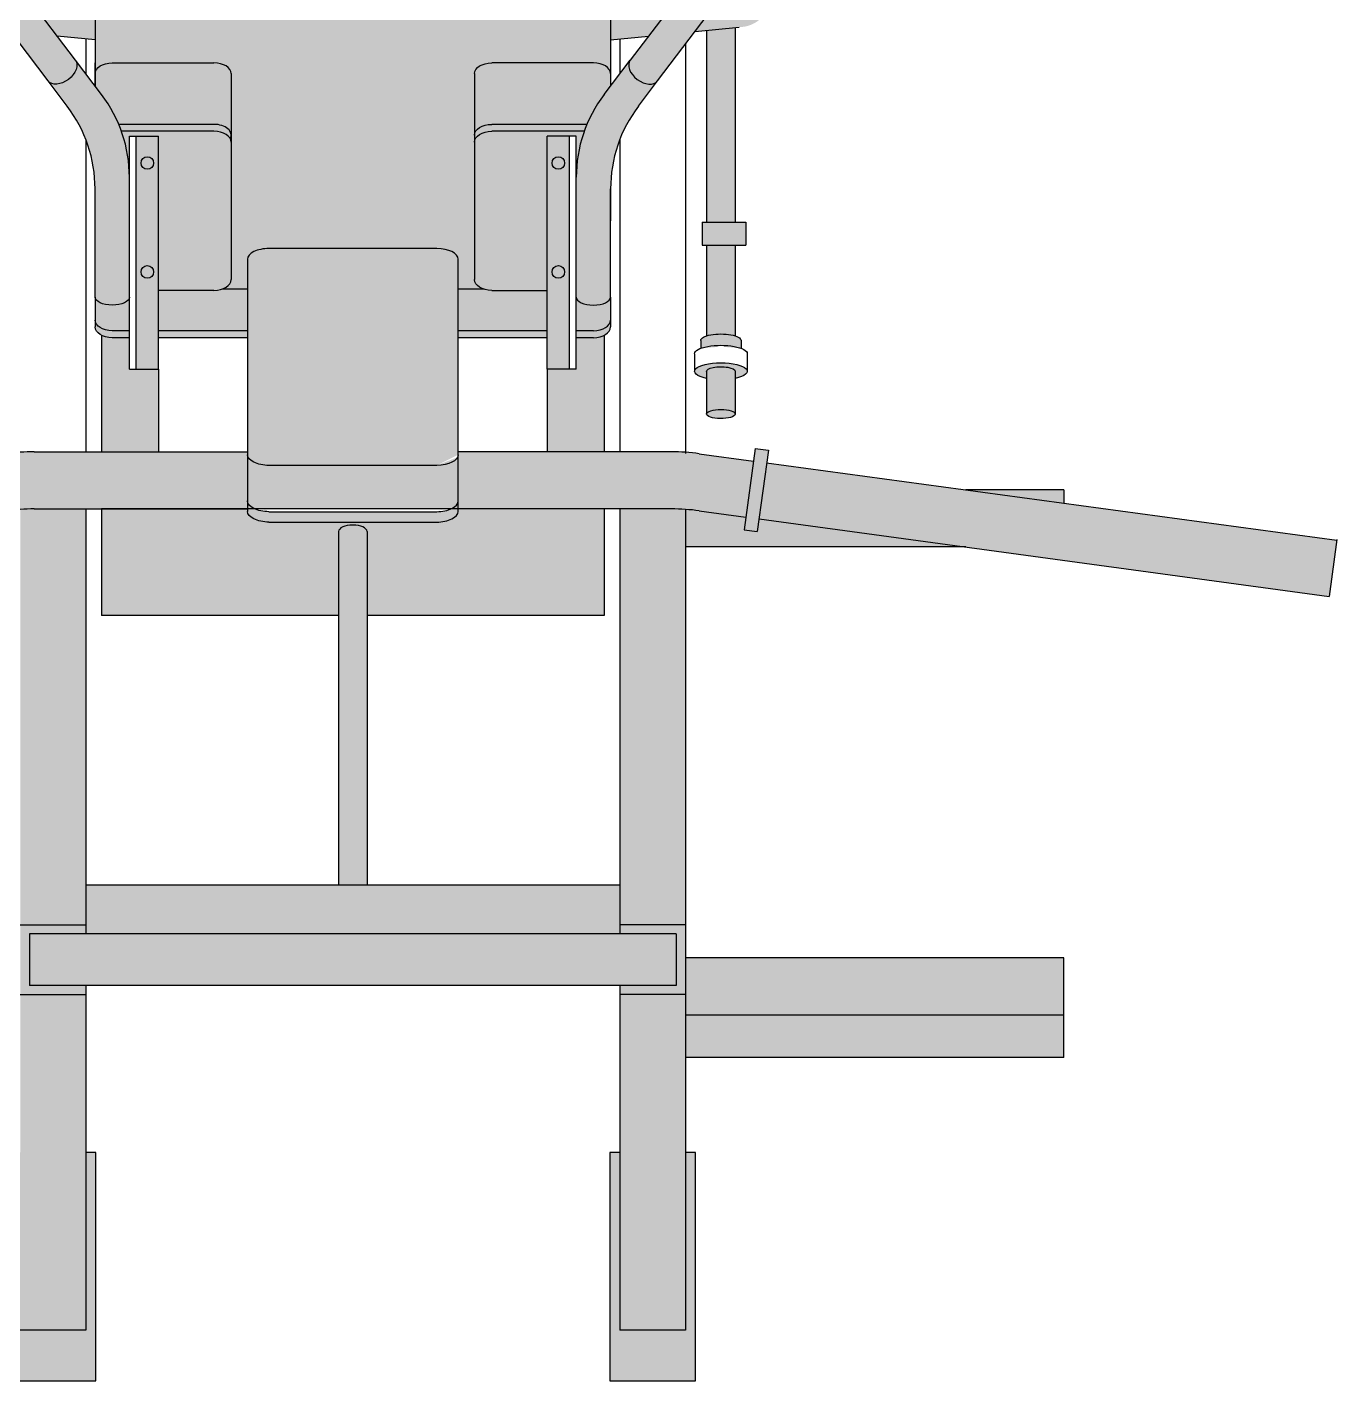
# Model space of a CAD drawing. Header units: inches. Extents: x -55 to 600, y -103 to 167.
# Drawn here: x 555.459 to 556.457, y 42.127 to 43.158 of the extents above; entities that cross this region are included whole.
import ezdxf

# ---------------------------------------------------------------- set-up
doc = ezdxf.new("R2010")
doc.units = ezdxf.units.IN
doc.header["$MEASUREMENT"] = 0
doc.layers.add('AI-Hatch mob', color=254, linetype='Continuous')
doc.layers.add('AI-Mob', color=2, linetype='Continuous')

# ---------------------------------------------------------------- blocks, each defined once
blk = doc.blocks.new('Multi-Estação')
at = {"layer": 'AI-Hatch mob', "true_color": 0xd3bf96}
h = blk.add_hatch(color=9, dxfattribs=at)
edge = h.paths.add_edge_path()
edge.add_ellipse((-1.351676580735357, 0.4753529237555121), major_axis=(0.0079144840428847, -0.0104316309035667), ratio=0.6556896925981172, start_angle=180, end_angle=360, ccw=False)
edge.add_line((-1.359591064778215, 0.4857845546591054), (-1.187950918237335, 0.616008027237241))
edge.add_ellipse((-1.180036434194477, 0.6055763963336496), major_axis=(0.0079144840428847, -0.0104316309035667), ratio=0.6556896925981172, start_angle=179.9999999999959, end_angle=359.999999999996)
edge.add_line((-1.172121950151601, 0.5951447654300774), (-1.343762096692481, 0.4649212928519406))
at = {"layer": 'AI-Hatch mob'}
h = blk.add_hatch(color=254, dxfattribs=at)
h.paths.add_polyline_path([(-1.2737641781017, 0.0570320544549964), (-1.328489311925111, 0.0570320544549964), (-1.325608156665522, 0.0282558091536102), (-1.2737641781017, -0.0110782455935374)])
h.paths.add_polyline_path([(-1.294876748759023, -0.0648700529762288), (-1.2737641781017, -0.0633902589211425), (-1.2737641781017, -0.0524361082017288), (-1.295787998264401, -0.0460884048455592), (-1.295787998264401, -0.0272414697589928), (-1.322046281207759, -0.0073192962014856), (-1.318665986946612, -0.0410808147886678, 0.4142135623732809)])
h.paths.add_polyline_path([(-1.325608156665525, 0.4786946970287893), (-1.328489311925111, 0.4499184517274024), (-1.2737641781017, 0.4499184517274024), (-1.2737641781017, 0.5180287517759476)])
h.paths.add_polyline_path([(-1.322046281207759, 0.5142698023838908), (-1.295787998264401, 0.5341919759414017), (-1.295787998264401, 0.5530389110279577), (-1.2737641781017, 0.5593866143841275), (-1.2737641781017, 0.5703407651035696), (-1.294876748759023, 0.571820559158656, 0.4142135623732811), (-1.318665986946612, 0.5480313209710949)])
at = {"layer": 'AI-Hatch mob', "true_color": 0xe1d8b7}
h = blk.add_hatch(color=254, dxfattribs=at)
h.paths.add_polyline_path([(-1.64221626329828, 0.1732369201606366), (-1.685735359125018, 0.1732369201606366), (-1.685735359125018, 0.0106876513704641, -0.0337323660163336), (-1.687172524810975, -0.0105905829210223), (-1.691996424705806, -0.046138267046043), (-1.649264245982887, -0.0519371188565524), (-1.643653428984237, -0.0105905829210223, 0.0337323660163335), (-1.64221626329828, 0.0106876513704641)])
h.paths.add_polyline_path([(-1.64221626329828, 0.4962628548119631, 0.0337323660163787), (-1.643653428984237, 0.517541089103478), (-1.64926424598289, 0.5588876250389748), (-1.691996424705803, 0.5530887732284469), (-1.687172524810975, 0.517541089103478, -0.0337323660163787), (-1.685735359125018, 0.4962628548119631), (-1.685735359125018, 0.3337135860217905), (-1.64221626329828, 0.3337135860217906)])
h = blk.add_hatch(color=254, dxfattribs=at)
edge = h.paths.add_edge_path()
edge.add_ellipse((-1.557353595724308, -0.0270462243188626), major_axis=(0, 0.0153145380251671), ratio=0.320805336484467, start_angle=-135.34017098463391, end_angle=-44.80167536275809, ccw=False)
edge.add_line((-1.553900276981032, -0.0379393397502633), (-1.484762786141786, -0.0379393397502633))
edge.add_line((-1.484762786141786, -0.0379393397502633), (-1.484762786141786, -0.0161797918368586))
edge.add_line((-1.484762786141786, -0.0161797918368586), (-1.553891636116375, -0.0161797918368586))
edge = h.paths.add_edge_path()
edge.add_ellipse((-1.557353595724308, 0.5339967305012613), major_axis=(0, -0.0153145380251671), ratio=0.320805336484467, start_angle=404.8016753630606, end_angle=495.3401709847859, ccw=False)
edge.add_line((-1.553891636116357, 0.5231302980193142), (-1.484762786141786, 0.5231302980193141))
edge.add_line((-1.484762786141786, 0.5231302980193141), (-1.484762786141786, 0.5448898459326905))
edge.add_line((-1.484762786141786, 0.5448898459326905), (-1.553900276981041, 0.5448898459326904))
h = blk.add_hatch(color=254, dxfattribs=at)
h.paths.add_polyline_path([(-1.467289550295376, -0.0161797918368586), (-1.467289550295376, -0.0379393397502633), (-1.318980519896794, -0.0379393397502633), (-1.321159144497074, -0.0161797918368586)])
h.paths.add_polyline_path([(-1.467289550295376, 0.5448898459326905), (-1.467289550295376, 0.5231302980193142), (-1.321159144497069, 0.5231302980193142), (-1.318980519896794, 0.5448898459326905)])
at = {"layer": 'AI-Hatch mob', "true_color": 0xd3bf96}
h = blk.add_hatch(color=9, dxfattribs=at)
h.paths.add_polyline_path([(-2.350000986463143, -0.0076393218693021), (-2.175924603156147, -0.0076393218693021), (-2.175924603156147, 3.6e-15), (-2.311250992625502, 3.6e-15), (-2.311250992625502, 0.0500000000015498), (-2.175924603156147, 0.0500000000015497), (-2.175924603156147, 0.0576393218708269), (-2.350000986463143, 0.0576393218708269)])
h.paths.add_polyline_path([(-2.350000986463143, 0.4493111843115721), (-2.175924603156147, 0.4493111843115721), (-2.175924603156147, 0.4569505061809061), (-2.311250992625502, 0.4569505061809062), (-2.311250992625502, 0.5069505061824239), (-2.175924603156147, 0.5069505061824238), (-2.175924603156147, 0.514589828051701), (-2.350000986463143, 0.514589828051701)])
edge = h.paths.add_edge_path()
edge.add_ellipse((-1.687590575220909, 0.3173939250867228), major_axis=(0, -0.0163196609350308), ratio=0.5000000000001515, start_angle=180, end_angle=270)
edge.add_line((-1.689031248065238, 0.3337135860217905), (-1.685735359125018, 0.3337135860217905))
edge.add_line((-1.685735359125018, 0.3337135860217905), (-1.685735359125018, 0.4450886815350862))
edge.add_line((-1.685735359125018, 0.4450886815350862), (-1.766823811007668, 0.4450886815350862))
edge.add_line((-1.766823811007668, 0.4450886815350862), (-1.766823811007668, 0.264355027047916))
edge.add_line((-1.766823811007668, 0.264355027047916), (-1.701625195579182, 0.264355027047916))
edge.add_ellipse((-1.702957386515294, 0.2534752530911852), major_axis=(0, -0.0108797739566876), ratio=0.4555963005059311, start_angle=1.1368683772161603e-13, end_angle=180, ccw=False)
edge.add_line((-1.701625195579143, 0.2425954791345112), (-1.766823811007668, 0.2425954791345112))
edge.add_line((-1.766823811007668, 0.2425954791345112), (-1.766823811007668, 0.06186182464734089))
edge.add_line((-1.766823811007668, 0.0618618246473409), (-1.685735359125018, 0.061861824647341))
edge.add_line((-1.685735359125018, 0.061861824647341), (-1.685735359125018, 0.1732369201606367))
edge.add_line((-1.685735359125018, 0.1732369201606366), (-1.689031248065273, 0.1732369201606367))
edge.add_ellipse((-1.687590575220909, 0.189556581095676), major_axis=(0, 0.0163196609350308), ratio=0.5000000000001515, start_angle=90, end_angle=180, ccw=False)
edge.add_line((-1.695750405688428, 0.1895565810957028), (-1.695750405688428, 0.3173939250866948))
at = {"layer": 'AI-Hatch mob'}
h = blk.add_hatch(color=254, dxfattribs=at)
h.paths.add_polyline_path([(-2.055696653878115, 3.6e-15), (-2.055696653878114, 0.0500000000015497), (-2.311250992625502, 0.0500000000015498), (-2.311250992625502, 3.6e-15)])
h.paths.add_polyline_path([(-2.055696653878115, 0.4569505061809061), (-2.055696653878114, 0.5069505061824238), (-2.311250992625502, 0.5069505061824239), (-2.311250992625502, 0.4569505061809062)])
at = {"layer": 'AI-Hatch mob', "true_color": 0xe1d8b7}
h = blk.add_hatch(color=254, dxfattribs=at)
h.paths.add_polyline_path([(-2.002495910575206, 3.6e-15), (-2.00249591057522, 0.0500000000015497), (-2.009435128986694, 0.0500000000015497), (-2.009435128986694, 0.0069392184115067), (-2.048757435466654, 0.0069392184115067), (-2.048757435466654, 0.0500000000015497), (-2.055696653878115, 0.0500000000015497), (-2.055696653878115, 3.6e-15)])
h.paths.add_polyline_path([(-2.002495910575234, 0.4569505061809061), (-2.00249591057522, 0.5069505061824238), (-2.055696653878101, 0.5069505061824238), (-2.055696653878115, 0.4569505061809061), (-2.04875743546664, 0.4569505061809061), (-2.04875743546664, 0.500011287770949), (-2.009435128986694, 0.500011287770949), (-2.009435128986694, 0.4569505061809061)])
at = {"layer": 'AI-Hatch mob'}
h = blk.add_hatch(color=254, dxfattribs=at)
h.paths.add_polyline_path([(-2.00249591057522, 0.0500000000015497), (-2.00249591057522, 3.6e-15), (-1.686096702156427, 3.5e-15, 0.0168998696387379), (-1.685735359125018, 0.0106876513704641), (-1.685735359125018, 0.0500000000015496)])
h.paths.add_polyline_path([(-2.00249591057522, 0.5069505061824237), (-2.00249591057522, 0.4569505061809061), (-1.685735359125018, 0.456950506180906), (-1.685735359125018, 0.4962628548119631, 0.0168998696387379), (-1.686096702156423, 0.5069505061824238)])
at = {"layer": 'AI-Hatch mob', "true_color": 0xe1d8b7}
for points in [[(-2.04875743546664, 0.0069392184115067), (-2.009435128986694, 0.0069392184115067), (-2.009435128986694, 0.500011287770949), (-2.04875743546664, 0.500011287770949)], [(-2.103582702492147, -0.2883140098522254), (-2.071322178825539, -0.2883140098522254), (-2.071322178825539, 3.6e-15), (-2.103582702492147, 3.6e-15)], [(-2.027803082998772, 3.6e-15), (-2.07132217882554, 3.6e-15), (-2.071322178825539, -0.2883140098522254), (-2.027803082998772, -0.2883140098522254)]]:
    blk.add_hatch(color=254, dxfattribs=at).paths.add_polyline_path(points)
h = blk.add_hatch(color=254, dxfattribs=at)
edge = h.paths.add_edge_path()
edge.add_line((-1.433103002806236, 0.4237300588043327), (-1.524394900590532, 0.4237300588043472))
edge.add_ellipse((-1.524394900590536, 0.4368242552658935), major_axis=(0, -0.0130941964615374), ratio=0.460555235224992, start_angle=180, end_angle=360, ccw=False)
edge.add_line((-1.524394900590536, 0.4499184517274309), (-1.441913218688611, 0.4499184517274309))
edge.add_arc((-1.441913218688553, 0.5541019618524118), 0.104183510124981, 269.999999999968, 307.1876103783776)
edge.add_line((-1.378941906868126, 0.4711030602357246), (-1.359591064778242, 0.4857845546590839))
edge.add_ellipse((-1.351676580735357, 0.4753529237555121), major_axis=(0.0079144840428847, -0.0104316309035667), ratio=0.655689692598117, start_angle=180, end_angle=360)
edge.add_line((-1.343762096692474, 0.4649212928519459), (-1.370131690985886, 0.4449146673125633))
edge.add_arc((-1.43310300280623, 0.5279135689293135), 0.1041835101249809, 269.9999999999965, 307.18761037832013, ccw=False)
at = {"layer": 'AI-Hatch mob'}
for points in [[(-1.972425929718042, 0.4569505061809061), (-2.00249591057522, 0.4569505061809061), (-2.009435128986694, 0.4569505061809061), (-2.009435128986694, 0.0500000000015497), (-2.00249591057522, 0.0500000000015497), (-1.972425929718042, 0.0500000000015497)], [(-1.467289550295376, -0.0127780512549657), (-1.484762786141786, -0.0127780512549657), (-1.484762786141786, -0.0460884048455591), (-1.467289550295376, -0.0460884048455591)]]:
    blk.add_hatch(color=254, dxfattribs=at).paths.add_polyline_path(points)
h = blk.add_hatch(color=254, dxfattribs=at)
edge = h.paths.add_edge_path()
edge.add_line((-0.9007209647886184, 0.0500000000015495), (-0.9007209647886184, 0.2425954791344826))
edge.add_line((-0.9007209647886184, 0.2425954791344826), (-1.098874494896875, 0.2425954791345111))
edge.add_line((-1.098874494896875, 0.2425954791345111), (-1.098874494896875, 0.145423627279772))
edge.add_ellipse((-1.102954410130635, 0.1454236272796868), major_axis=(0, -0.0081598304675157), ratio=0.5, start_angle=1.1368683772161603e-13, end_angle=90, ccw=False)
edge.add_line((-1.101857887616077, 0.1372637968121387), (-1.267042351470664, 0.1372637968121387))
edge.add_line((-1.267042351470664, 0.1372637968121387), (-1.267042351470664, 0.0679118284119261))
edge.add_ellipse((-1.272482238449015, 0.0679118284116703), major_axis=(0, -0.0108797739566876), ratio=0.5, start_angle=1.1368683772161603e-13, end_angle=90, ccw=False)
edge.add_line((-1.272482238448972, 0.0570320544549964), (-1.2737641781017, 0.0570320544549964))
edge.add_line((-1.2737641781017, 0.0570320544549964), (-1.2737641781017, 0.0500000000015212))
edge.add_line((-1.2737641781017, 0.0500000000015212), (-0.9007209647886184, 0.0500000000015495))
edge = h.paths.add_edge_path()
edge.add_line((-0.9007209647886184, 0.2643550270479158), (-0.9007209647886184, 0.4569505061809343))
edge.add_line((-0.9007209647886184, 0.4569505061809343), (-1.2737641781017, 0.4569505061809343))
edge.add_line((-1.2737641781017, 0.4569505061809344), (-1.2737641781017, 0.4499184517274024))
edge.add_line((-1.2737641781017, 0.4499184517274024), (-1.272482238449057, 0.4499184517274024))
edge.add_ellipse((-1.272482238449015, 0.4390386777707), major_axis=(0, 0.0108797739566876), ratio=0.5, start_angle=270, end_angle=360, ccw=False)
edge.add_line((-1.267042351470664, 0.4390386777705579), (-1.267042351470664, 0.3696867093702315))
edge.add_line((-1.267042351470664, 0.3696867093702315), (-1.101857887616077, 0.3696867093702599))
edge.add_ellipse((-1.102954410130635, 0.3615268789027118), major_axis=(0, 0.0081598304675157), ratio=0.5, start_angle=270, end_angle=360, ccw=False)
edge.add_line((-1.098874494896875, 0.3615268789026834), (-1.09887449489689, 0.2643550270479158))
edge.add_line((-1.09887449489689, 0.2643550270479158), (-0.9007209647886184, 0.2643550270479158))
edge = h.paths.add_edge_path()
edge.add_ellipse((-1.272482238449015, 0.0679118284116703), major_axis=(0, -0.0108797739566876), ratio=0.5, start_angle=0, end_angle=90)
edge.add_line((-1.267042351470664, 0.0679118284120114), (-1.267042351470664, 0.4390386777704441))
edge.add_ellipse((-1.272482238449015, 0.4390386777707), major_axis=(0, 0.0108797739566876), ratio=0.5, start_angle=270, end_angle=359.9999999999999)
edge.add_line((-1.272482238449114, 0.4499184517274024), (-1.352855148467043, 0.4499184517274024))
edge.add_ellipse((-1.354086214122261, 0.4368242552658649), major_axis=(0, 0.0130941964615374), ratio=0.6231638948968142, start_angle=270, end_angle=360, ccw=False)
edge.add_line((-1.34592638365477, 0.4368242552661492), (-1.345926383654742, 0.3593067447115209))
edge.add_ellipse((-1.354086214122261, 0.3593067447116062), major_axis=(0, -0.0130941964615374), ratio=0.6231638948968142, start_angle=0, end_angle=90, ccw=False)
edge.add_line((-1.354086214122276, 0.3462125482500688), (-1.511078300464504, 0.3462125482500688))
edge.add_ellipse((-1.511078300464546, 0.3593067447116062), major_axis=(0, -0.0130941964615374), ratio=0.6231638948968142, start_angle=298.0737335211084, end_angle=360, ccw=False)
edge.add_line((-1.518278067330143, 0.3531445185335293), (-1.518278067330129, 0.3337135860217905))
edge.add_line((-1.518278067330129, 0.3337135860217905), (-1.494448169611189, 0.3337135860217905))
edge.add_ellipse((-1.495523209979609, 0.3173939250867227), major_axis=(0, -0.0163196609350308), ratio=0.5000000000001515, start_angle=90, end_angle=180, ccw=False)
edge.add_line((-1.487363379512075, 0.317393925086268), (-1.487363379512075, 0.1895565810958465))
edge.add_ellipse((-1.495523209979609, 0.189556581095676), major_axis=(-2.2e-15, 0.016319660935032), ratio=0.5000000000001137, start_angle=180, end_angle=270, ccw=False)
edge.add_line((-1.495523209979481, 0.1732369201606366), (-1.518278067330143, 0.1732369201606366))
edge.add_line((-1.518278067330143, 0.1732369201606366), (-1.518278067330143, 0.1538059876489263))
edge.add_ellipse((-1.511078300464546, 0.1476437614707925), major_axis=(0, 0.0130941964615374), ratio=0.6231638948968142, start_angle=0, end_angle=61.926266478891705, ccw=False)
edge.add_line((-1.511078300464575, 0.1607379579323299), (-1.354086214122233, 0.1607379579323015))
edge.add_ellipse((-1.354086214122261, 0.1476437614707925), major_axis=(0, 0.0130941964615374), ratio=0.6231638948968142, start_angle=270, end_angle=360, ccw=False)
edge.add_line((-1.34592638365477, 0.1476437614711336), (-1.345926383654756, 0.0701262509164201))
edge.add_ellipse((-1.354086214122261, 0.0701262509165338), major_axis=(0, -0.0130941964615374), ratio=0.6231638948968142, start_angle=0, end_angle=90, ccw=False)
edge.add_line((-1.352855148467028, 0.0570320544549964), (-1.272482238449001, 0.0570320544549963))
h = blk.add_hatch(color=254, dxfattribs=at)
edge = h.paths.add_edge_path()
edge.add_ellipse((-1.400929910042705, 0.1476437614707925), major_axis=(0, 0.0130941964615374), ratio=0.6231638948968145, start_angle=270, end_angle=360)
edge.add_line((-1.400929910042705, 0.1607379579323299), (-1.405355719733293, 0.1607379579323299))
edge.add_ellipse((-1.406213748044194, 0.1476437614707925), major_axis=(0, 0.0130941964615374), ratio=0.6231638948968145, start_angle=270, end_angle=360, ccw=False)
edge.add_line((-1.398053917576675, 0.1476437614707925), (-1.398053917576675, 0.0771479224001758))
edge.add_arc((-1.433103002806248, -0.0209630627469119), 0.1041835101249807, 67.223747626376, 70.3412828814482, ccw=False)
edge.add_line((-1.392770079575186, 0.0750966014499034), (-1.392770079575186, 0.1476437614708493))
edge = h.paths.add_edge_path()
edge.add_arc((-1.433103002806248, 0.5279135689293106), 0.104183510124981, -70.3412828814457, -67.22374762637389, ccw=False)
edge.add_line((-1.398053917576675, 0.4298025837821946), (-1.398053917576675, 0.3593067447115778))
edge.add_ellipse((-1.406213748044194, 0.3593067447116062), major_axis=(0, -0.0130941964615374), ratio=0.6231638948968145, start_angle=18.891151796751217, end_angle=90, ccw=False)
edge.add_ellipse((-1.400929910042705, 0.3593067447116062), major_axis=(0, -0.0130941964615374), ratio=0.6231638948968145, start_angle=-18.89115179675478, end_angle=90)
edge.add_line((-1.392770079575186, 0.3593067447116062), (-1.392770079575186, 0.4318539047325522))
h.paths.add_polyline_path([(-1.555321552596623, 0.3337135860217621), (-1.550037714595134, 0.3337135860217905), (-1.550037714595134, 0.4015695857083052), (-1.555321552596623, 0.4015695857083052)])
edge = h.paths.add_edge_path()
edge.add_ellipse((-1.54181274819119, 0.4368242552658649), major_axis=(0, 0.0130941964615374), ratio=0.6281383075399293, start_angle=0, end_angle=90, ccw=False)
edge.add_line((-1.542677625722504, 0.4499184517274024), (-1.547096586192708, 0.4499184517274024))
edge.add_ellipse((-1.547096586192665, 0.4368242552658649), major_axis=(0, 0.0130941964615374), ratio=0.6281383075399293, start_angle=0, end_angle=90)
edge.add_line((-1.555321552596623, 0.4368242552658934), (-1.555321552596623, 0.4237300588043275))
edge.add_line((-1.555321552596623, 0.4237300588043275), (-1.550037714595134, 0.4237300588043275))
edge.add_line((-1.550037714595134, 0.4237300588043275), (-1.550037714595134, 0.4368242552658934))
edge = h.paths.add_edge_path()
edge.add_line((-1.550037714595134, 0.0832204473780713), (-1.555321552596623, 0.0832204473780713))
edge.add_line((-1.555321552596623, 0.0832204473780713), (-1.555321552596623, 0.0701262509165338))
edge.add_ellipse((-1.547096586192665, 0.0701262509165338), major_axis=(0, -0.0130941964615374), ratio=0.6281383075399293, start_angle=270, end_angle=360)
edge.add_line((-1.547096586192665, 0.0570320544549964), (-1.542677625722504, 0.0570320544549964))
edge.add_ellipse((-1.54181274819119, 0.0701262509165338), major_axis=(0, -0.0130941964615374), ratio=0.6281383075399293, start_angle=270, end_angle=360, ccw=False)
edge.add_line((-1.550037714595134, 0.0701262509165338), (-1.550037714595134, 0.0832204473780997))
h.paths.add_polyline_path([(-1.555321552596623, 0.1053809204740935), (-1.550037714595134, 0.1053809204740935), (-1.550037714595134, 0.1732369201606366), (-1.555321552596623, 0.1732369201606366)])
edge = h.paths.add_edge_path()
edge.add_ellipse((-1.679664842291515, 0.3173939250867228), major_axis=(0, -0.0163196609350308), ratio=0.5000000000001515, start_angle=180, end_angle=270, ccw=False)
edge.add_line((-1.680522870602402, 0.3337135860217621), (-1.687590575220937, 0.3337135860217621))
edge.add_ellipse((-1.687590575220937, 0.3173939250867228), major_axis=(0, -0.0163196609350308), ratio=0.5000000000001515, start_angle=180, end_angle=270)
edge.add_line((-1.695750405688457, 0.3173939250867228), (-1.695750405688457, 0.189556581095676))
edge.add_ellipse((-1.687590575220937, 0.189556581095676), major_axis=(2.2e-15, 0.016319660935032), ratio=0.5000000000001137, start_angle=90, end_angle=180)
edge.add_line((-1.687590575220937, 0.1732369201606367), (-1.680522870602402, 0.1732369201606367))
edge.add_ellipse((-1.679664842291515, 0.189556581095676), major_axis=(2.2e-15, 0.016319660935032), ratio=0.5000000000001137, start_angle=90, end_angle=180, ccw=False)
edge.add_line((-1.687824672759035, 0.189556581095676), (-1.687824672759035, 0.3173939250867228))
h = blk.add_hatch(color=254, dxfattribs=at)
edge = h.paths.add_edge_path()
edge.add_ellipse((-1.547096586192637, 0.0701262509165338), major_axis=(0, -0.0130941964615374), ratio=0.6281383075399292, start_angle=270, end_angle=309.1351548654828, ccw=False)
edge.add_line((-1.555321552596566, 0.070126250916388), (-1.555321552596566, 0.0832204473780751))
edge.add_line((-1.555321552596566, 0.0832204473780751), (-1.579365272631406, 0.0832204473780713))
edge.add_line((-1.579365272631406, 0.0832204473780713), (-1.579365272631406, 0.1053809204740935))
edge.add_line((-1.579365272631406, 0.1053809204740935), (-1.64221626329828, 0.1053809204740936))
edge.add_line((-1.64221626329828, 0.1053809204740936), (-1.64221626329828, 0.0618618246473409))
edge.add_line((-1.64221626329828, 0.0618618246473409), (-1.553476357863086, 0.0618618246473409))
edge = h.paths.add_edge_path()
edge.add_line((-1.579365272631406, 0.4015695857083052), (-1.579365272631406, 0.4237300588043275))
edge.add_line((-1.579365272631406, 0.4237300588043275), (-1.555321552596566, 0.4237300588043275))
edge.add_line((-1.555321552596566, 0.4237300588043276), (-1.555321552596566, 0.4368242552660108))
edge.add_ellipse((-1.547096586192637, 0.4368242552658649), major_axis=(0, 0.0130941964615374), ratio=0.6281383075399292, start_angle=50.864845134356926, end_angle=90, ccw=False)
edge.add_line((-1.553476357863071, 0.4450886815350862), (-1.64221626329828, 0.4450886815350862))
edge.add_line((-1.64221626329828, 0.4450886815350862), (-1.64221626329828, 0.4015695857083052))
edge.add_line((-1.64221626329828, 0.4015695857083052), (-1.579365272631406, 0.4015695857083052))
at = {"layer": 'AI-Hatch mob', "true_color": 0xe1d8b7}
h = blk.add_hatch(color=254, dxfattribs=at)
edge = h.paths.add_edge_path()
edge.add_line((-1.519238130932066, 0.4015695857083336), (-1.519238130932052, 0.3593067447113504))
edge.add_ellipse((-1.511078300464546, 0.3593067447116346), major_axis=(0, -0.0130941964615374), ratio=0.6231638948968142, start_angle=270, end_angle=298.0737335211083)
edge.add_line((-1.518278067330143, 0.3531445185335861), (-1.518278067330157, 0.3337135860217905))
edge.add_line((-1.518278067330157, 0.3337135860217905), (-1.550037714595092, 0.3337135860217905))
edge.add_line((-1.550037714595092, 0.3337135860217905), (-1.550037714595092, 0.4015695857083336))
edge.add_line((-1.550037714595092, 0.4015695857083336), (-1.519238130932066, 0.4015695857083336))
edge = h.paths.add_edge_path()
edge.add_ellipse((-1.524394900590536, 0.4368242552658934), major_axis=(0, -0.0130941964615374), ratio=0.460555235224992, start_angle=180, end_angle=359.9999999999999)
edge.add_line((-1.52510017898443, 0.4237300588043559), (-1.550037714595092, 0.4237300588043275))
edge.add_line((-1.550037714595092, 0.4237300588043275), (-1.550037714595106, 0.4368242552660639))
edge.add_ellipse((-1.541812748191162, 0.4368242552658934), major_axis=(0, 0.0130941964615374), ratio=0.6281383075399292, start_angle=0, end_angle=90, ccw=False)
edge.add_line((-1.541812748191091, 0.4499184517274308), (-1.525100178984388, 0.4499184517274308))
at = {"layer": 'AI-Hatch mob'}
h = blk.add_hatch(color=254, dxfattribs=at)
edge = h.paths.add_edge_path()
edge.add_arc((-1.433103002806167, -0.0209630627469341), 0.1041835101249809, 52.81238962171028, 67.22374762638941, ccw=False)
edge.add_line((-1.370131690985867, 0.0620358388698497), (-1.363536487577294, 0.0570320544549964))
edge.add_line((-1.363536487577294, 0.0570320544549964), (-1.354086214122261, 0.0570320544549964))
edge.add_ellipse((-1.354086214122261, 0.0701262509165338), major_axis=(0, -0.0130941964615374), ratio=0.6231638948968142, start_angle=0, end_angle=90)
edge.add_line((-1.345926383654756, 0.0701262509164293), (-1.345926383654756, 0.1476437614708972))
edge.add_ellipse((-1.354086214122261, 0.1476437614707925), major_axis=(0, 0.0130941964615374), ratio=0.6231638948968142, start_angle=270, end_angle=360)
edge.add_line((-1.354086214122262, 0.1607379579323299), (-1.399192192553824, 0.1607379579323299))
edge.add_ellipse((-1.400929910042677, 0.1476437614707925), major_axis=(0, 0.0130941964615374), ratio=0.6231638948968142, start_angle=270, end_angle=360, ccw=False)
edge.add_line((-1.392770079575129, 0.1476437614704647), (-1.392770079575129, 0.0750966014498619))
edge = h.paths.add_edge_path()
edge.add_ellipse((-1.354086214122261, 0.4368242552658649), major_axis=(0, 0.0130941964615374), ratio=0.6231638948968142, start_angle=270, end_angle=360)
edge.add_line((-1.354086214122261, 0.4499184517274024), (-1.363536487577294, 0.4499184517274024))
edge.add_line((-1.363536487577294, 0.4499184517274024), (-1.370131690985886, 0.4449146673125348))
edge.add_arc((-1.433103002806196, 0.5279135689293107), 0.1041835101249809, -67.22374762637202, -52.81238962170312, ccw=False)
edge.add_line((-1.392770079575129, 0.431853904732527), (-1.392770079575129, 0.3593067447119336))
edge.add_ellipse((-1.400929910042677, 0.3593067447116062), major_axis=(0, -0.0130941964615374), ratio=0.6231638948968142, start_angle=0, end_angle=90, ccw=False)
edge.add_line((-1.399192192553824, 0.3462125482500688), (-1.354086214122262, 0.3462125482500688))
edge.add_ellipse((-1.354086214122261, 0.3593067447116062), major_axis=(0, -0.0130941964615374), ratio=0.6231638948968142, start_angle=0, end_angle=90)
edge.add_line((-1.345926383654756, 0.3593067447115024), (-1.345926383654756, 0.4368242552659694))
edge = h.paths.add_edge_path()
edge.add_ellipse((-1.406213748044166, 0.3593067447116062), major_axis=(0, -0.0130941964615374), ratio=0.6231638948968142, start_angle=0, end_angle=90)
edge.add_line((-1.398053917576618, 0.3593067447119345), (-1.398053917576618, 0.4298025837822328))
edge.add_arc((-1.433103002806226, 0.5279135689293084), 0.1041835101249809, -89.99999999999659, -70.34128288143012, ccw=False)
edge.add_line((-1.43310300280622, 0.4237300588043275), (-1.401655273388868, 0.4237300588043275))
edge.add_line((-1.401655273388868, 0.4237300588043275), (-1.401655273388868, 0.4015695857083052))
edge.add_line((-1.401655273388868, 0.4015695857083052), (-1.519238130932066, 0.401569585708324))
edge.add_line((-1.519238130932066, 0.401569585708324), (-1.519238130932066, 0.3593067447116467))
edge.add_ellipse((-1.511078300464546, 0.3593067447116062), major_axis=(0, -0.0130941964615374), ratio=0.6231638948968142, start_angle=270, end_angle=360)
edge.add_line((-1.511078300464546, 0.3462125482500688), (-1.406213748044166, 0.3462125482500688))
edge = h.paths.add_edge_path()
edge.add_line((-1.401655273388868, 0.1053809204740935), (-1.401655273388868, 0.0832204473780997))
edge.add_line((-1.401655273388868, 0.0832204473780997), (-1.433103002806236, 0.0832204473780947))
edge.add_arc((-1.433103002806253, -0.0209630627468863), 0.1041835101249809, 70.34128288141397, 89.99999999999068, ccw=False)
edge.add_line((-1.398053917576618, 0.0771479224001794), (-1.398053917576618, 0.1476437614704647))
edge.add_ellipse((-1.406213748044166, 0.1476437614707925), major_axis=(0, 0.0130941964615374), ratio=0.6231638948968142, start_angle=270, end_angle=360)
edge.add_line((-1.406213748044166, 0.1607379579323299), (-1.511078300464546, 0.1607379579323299))
edge.add_ellipse((-1.511078300464546, 0.1476437614707925), major_axis=(0, 0.0130941964615374), ratio=0.6231638948968142, start_angle=0, end_angle=90)
edge.add_line((-1.519238130932066, 0.1476437614707523), (-1.519238130932066, 0.1053809204740935))
edge.add_line((-1.519238130932066, 0.1053809204740935), (-1.401655273388868, 0.1053809204740935))
at = {"layer": 'AI-Hatch mob', "true_color": 0xd3bf96}
h = blk.add_hatch(color=9, dxfattribs=at)
h.paths.add_polyline_path([(-1.401655273388868, 0.088334396446985), (-1.401655273388868, 0.1053809204740935), (-1.579365272631406, 0.1053809204740935), (-1.579365272631406, 0.0883343964469851)])
h.paths.add_polyline_path([(-1.422212880277399, 0.1016252636581976, -1), (-1.422212880277399, 0.092073042307236, -1)], flags=16)
h.paths.add_polyline_path([(-1.505189524271258, 0.092073042307236, -1), (-1.505189524271258, 0.1016252636581976, -1)], flags=16)
h.paths.add_polyline_path([(-1.579365272631406, 0.4186161097354137), (-1.579365272631406, 0.4015695857083336), (-1.401655273388868, 0.4015695857083052), (-1.401655273388868, 0.4186161097354137)])
h.paths.add_polyline_path([(-1.422212880277399, 0.4148774638751912, -1), (-1.422212880277399, 0.4053252425242295, -1)], flags=16)
h.paths.add_polyline_path([(-1.505189524271258, 0.4053252425242295, -1), (-1.505189524271258, 0.4148774638751912, -1)], flags=16)
at = {"layer": 'AI-Hatch mob'}
h = blk.add_hatch(color=251, dxfattribs=at)
h.paths.add_polyline_path([(-1.417436769601918, 0.0968491529827168, 1), (-1.42698899095288, 0.0968491529827168, 1)])
h.paths.add_polyline_path([(-1.500413413595778, 0.0968491529827168, 1), (-1.509965634946739, 0.0968491529827168, 1)])
h.paths.add_polyline_path([(-1.500413413595778, 0.4101013531997104, 1), (-1.509965634946739, 0.4101013531997104, 1)])
h.paths.add_polyline_path([(-1.417436769601918, 0.4101013531997104, 1), (-1.42698899095288, 0.4101013531997104, 1)])
h = blk.add_hatch(color=254, dxfattribs=at)
edge = h.paths.add_edge_path()
edge.add_ellipse((-1.644425037752512, 0.189556581095676), major_axis=(2.2e-15, 0.016319660935032), ratio=0.5000000000001137, start_angle=90, end_angle=180)
edge.add_line((-1.64442503775249, 0.1732369201606366), (-1.49552320997963, 0.1732369201606366))
edge.add_ellipse((-1.495523209979609, 0.189556581095676), major_axis=(-2.2e-15, 0.016319660935032), ratio=0.5000000000001137, start_angle=180, end_angle=270)
edge.add_line((-1.487363379512075, 0.1895565810958803), (-1.487363379512075, 0.3173939250865203))
edge.add_ellipse((-1.495523209979609, 0.3173939250867227), major_axis=(0, -0.0163196609350308), ratio=0.5000000000001515, start_angle=90, end_angle=180)
edge.add_line((-1.495523209979725, 0.3337135860217904), (-1.644425037752395, 0.3337135860217905))
edge.add_ellipse((-1.644425037752512, 0.3173939250867228), major_axis=(0, -0.0163196609350308), ratio=0.5000000000001515, start_angle=180, end_angle=270)
edge.add_line((-1.652584868220031, 0.3173939250867011), (-1.652584868220031, 0.1895565810957005))
edge = h.paths.add_edge_path()
edge.add_ellipse((-1.679664842291487, 0.189556581095676), major_axis=(0, 0.0163196609350308), ratio=0.5000000000001515, start_angle=131.9308938766553, end_angle=180)
edge.add_line((-1.679664842291466, 0.1732369201606366), (-1.64616275524136, 0.1732369201606366))
edge.add_ellipse((-1.644425037752512, 0.189556581095676), major_axis=(2.2e-15, 0.016319660935032), ratio=0.5000000000001137, start_angle=90, end_angle=180, ccw=False)
edge.add_line((-1.652584868220031, 0.1895565810956972), (-1.652584868220031, 0.3173939250867004))
edge.add_ellipse((-1.644425037752512, 0.3173939250867228), major_axis=(0, -0.0163196609350308), ratio=0.5000000000001515, start_angle=180, end_angle=270, ccw=False)
edge.add_line((-1.64616275524133, 0.3337135860217905), (-1.679664842291399, 0.3337135860217905))
edge.add_ellipse((-1.679664842291487, 0.3173939250867228), major_axis=(0, -0.0163196609350308), ratio=0.5000000000001515, start_angle=180, end_angle=228.0691061233449)
edge.add_line((-1.685735359125018, 0.3282992739820905), (-1.685735359125018, 0.1786512322003085))
at = {"layer": 'AI-Hatch mob', "true_color": 0xe1d8b7}
h = blk.add_hatch(color=254, dxfattribs=at)
edge = h.paths.add_edge_path()
edge.add_ellipse((-1.702957386515294, 0.2534752530911852), major_axis=(0, -0.0108797739566876), ratio=0.4555963005059311, start_angle=0, end_angle=180)
edge.add_line((-1.702957386515367, 0.264355027047916), (-1.972425929718042, 0.264355027047916))
edge.add_line((-1.972425929718042, 0.264355027047916), (-1.972425929718042, 0.2425954791345112))
edge.add_line((-1.972425929718042, 0.2425954791345112), (-1.70295738651527, 0.2425954791345112))
h = blk.add_hatch(color=254, dxfattribs=at)
edge = h.paths.add_edge_path()
edge.add_line((-1.550037714595092, 0.1053809204740935), (-1.519238130932066, 0.1053809204740935))
edge.add_line((-1.519238130932066, 0.1053809204740935), (-1.519238130932066, 0.1476437614707413))
edge.add_ellipse((-1.511078300464546, 0.1476437614707925), major_axis=(0, 0.0130941964615374), ratio=0.6231638948968142, start_angle=61.926266478846, end_angle=90, ccw=False)
edge.add_line((-1.518278067330143, 0.1538059876488813), (-1.518278067330143, 0.1732369201606366))
edge.add_line((-1.518278067330143, 0.1732369201606366), (-1.550037714595092, 0.1732369201606366))
edge.add_line((-1.550037714595092, 0.1732369201606366), (-1.550037714595092, 0.1053809204740935))
edge = h.paths.add_edge_path()
edge.add_ellipse((-1.541812748191162, 0.0701262509165338), major_axis=(0, -0.0130941964615374), ratio=0.6281383075399292, start_angle=270, end_angle=360)
edge.add_line((-1.541812748191162, 0.0570320544549964), (-1.525679177316751, 0.0570320544549964))
edge.add_ellipse((-1.524394900590536, 0.0701262509165338), major_axis=(0, 0.0130941964615374), ratio=0.460555235224992, start_angle=1.1368683772161603e-13, end_angle=180, ccw=False)
edge.add_line((-1.525679177316743, 0.0832204473780799), (-1.550037714595092, 0.08322044737807599))
edge.add_line((-1.550037714595092, 0.08322044737807599), (-1.550037714595092, 0.0701262509163745))
h = blk.add_hatch(color=254, dxfattribs=at)
edge = h.paths.add_edge_path()
edge.add_line((-1.433103002806236, 0.0832204473780946), (-1.524394900590518, 0.0832204473780801))
edge.add_ellipse((-1.524394900590536, 0.0701262509165338), major_axis=(0, 0.0130941964615374), ratio=0.460555235224992, start_angle=0, end_angle=180)
edge.add_line((-1.524394900590536, 0.0570320544549964), (-1.441913218688611, 0.0570320544549964))
edge.add_arc((-1.441913218688553, -0.0471514556699846), 0.104183510124981, 52.81238962172699, 90.000000000032, ccw=False)
edge.add_line((-1.378941906868277, 0.0358474459468176), (-1.361429367296645, 0.0225606726443679))
edge.add_ellipse((-1.351676580735357, 0.0315975824269151), major_axis=(0.0079144840428847, 0.0104316309035667), ratio=0.6556896925981172, start_angle=0, end_angle=180, ccw=False)
edge.add_line((-1.345600399210876, 0.0434239344515021), (-1.370131690985886, 0.06203583886986401))
edge.add_arc((-1.43310300280623, -0.0209630627468863), 0.1041835101249809, 52.81238962167986, 90.00000000000352)
at = {"layer": 'AI-Hatch mob', "true_color": 0xd3bf96}
h = blk.add_hatch(color=9, dxfattribs=at)
edge = h.paths.add_edge_path()
edge.add_ellipse((-1.351676580735357, 0.0315975824269151), major_axis=(0.0079144840428847, 0.0104316309035667), ratio=0.6556896925981172, start_angle=0, end_angle=180)
edge.add_line((-1.359591064778233, 0.0211659515233362), (-1.189789220755763, -0.107662799933775))
edge.add_ellipse((-1.180036434194477, -0.0986258901512224), major_axis=(0.0079144840428847, 0.0104316309035667), ratio=0.6556896925981172, start_angle=3.979039320256561e-12, end_angle=180.0000000000041, ccw=False)
edge.add_line((-1.173960252669997, -0.0867995381266355), (-1.343762096692477, 0.04202921333048311))
h = blk.add_hatch(color=9, dxfattribs=at)
h.paths.add_polyline_path([(-1.701668202599933, -0.04482578524828901), (-1.691996424705806, -0.046138267046043), (-1.687172524810975, -0.0105905829210223, 0.0168229060999722), (-1.686096702156431, 3.5e-15), (-1.714718286975354, 3.5e-15), (-1.714718286975354, -0.2135773931258754), (-1.693345726043119, -0.0560813709190545), (-1.703017503937232, -0.0547688891213021)])
h.paths.add_polyline_path([(-1.671199191148616, -0.2135773931259291), (-1.681341116465025, -0.2883140098522255), (-1.671199191148616, -0.2883140098522255)])
at = {"layer": 'AI-Hatch mob'}
h = blk.add_hatch(color=254, dxfattribs=at)
edge = h.paths.add_edge_path()
edge.add_ellipse((-1.580887752417893, -0.0270462243188626), major_axis=(0, 0.0200732629017312), ratio=0.320805336484467, start_angle=-237.1345602783358, end_angle=57.22518877081934)
edge.add_line((-1.586302206472388, -0.0161797918368586), (-1.581131599921689, -0.0161797918368587))
edge.add_ellipse((-1.580887752417893, -0.0270462243188626), major_axis=(0, 0.0108931154314085), ratio=0.3200195160616563, start_angle=-4.011134130112509, end_angle=4.011134132936775, ccw=False)
edge.add_ellipse((-1.580887752417893, -0.0270462243188626), major_axis=(0, 0.0108931154314085), ratio=0.3200195160616563, start_angle=-180, end_angle=-4.011134130112379)
edge.add_line((-1.579833831220045, -0.0379393397502633), (-1.586296685651348, -0.0379393397502634))
edge = h.paths.add_edge_path()
edge.add_ellipse((-1.567538312720955, -0.0270462243188626), major_axis=(0, 0.0200732629017312), ratio=0.320805336484467, start_angle=-139.72337788233602, end_angle=-40.27662211753818, ccw=False)
edge.add_line((-1.563375243134543, -0.0423607623440284), (-1.557353595724304, -0.0423607623440284))
edge.add_ellipse((-1.557353595724308, -0.0270462243188626), major_axis=(0, 0.0153145380251671), ratio=0.320805336484467, start_angle=-180, end_angle=0)
edge.add_line((-1.557353595724368, -0.0117316862936683), (-1.563375243134554, -0.0117316862936685))
h = blk.add_hatch(color=254, dxfattribs=at)
edge = h.paths.add_edge_path()
edge.add_ellipse((-1.613411533029278, -0.0270462243188626), major_axis=(0, 0.0108931154314085), ratio=0.3200195160616563, start_angle=-180, end_angle=177.2912805962725)
edge.add_line((-1.613561343281697, -0.0379393397502633), (-1.613411533029266, -0.0379393397502633))
at = {"layer": 'AI-Hatch mob', "true_color": 0xe1d8b7}
h = blk.add_hatch(color=254, dxfattribs=at)
edge = h.paths.add_edge_path()
edge.add_ellipse((-1.580887752417893, -0.0270462243188626), major_axis=(0, 0.0108931154314085), ratio=0.3200195160616563, start_angle=-180, end_angle=-4.011134130113246)
edge.add_line((-1.580643904913926, -0.0161797918368586), (-1.612004283120792, -0.0161797918368585))
edge.add_ellipse((-1.613411533029278, -0.0270462243188626), major_axis=(0, 0.0108931154314085), ratio=0.3200195160616563, start_angle=-180, end_angle=-4.011134130113246)
edge.add_line((-1.612166700365335, -0.0379393397502633), (-1.580887752417884, -0.0379393397502633))
at = {"layer": 'AI-Hatch mob', "true_color": 0xd3bf96}
for points in [[(-1.701668202599933, -0.0448257852482891), (-1.703017503937232, -0.0547688891213021), (-1.640941769426063, -0.0631927045273209), (-1.63959246808875, -0.0532496006543077)], [(-1.752318539602967, -0.4906565059938507), (-1.709586360880066, -0.4964553578043903), (-1.650613547320173, -0.061880222729569), (-1.693345726043119, -0.0560813709190546)]]:
    blk.add_hatch(color=9, dxfattribs=at).paths.add_polyline_path(points)
for p, q in [((-1.359591064778228, 0.4857845546590661), (-1.187950918237348, 0.6160080272372318)), ((-1.343762096692458, 0.4649212928519297), (-1.172121950151577, 0.5951447654300955)), ((-2.311250992625502, 0.4569505061809062), (-2.311250992625502, 0.5069505061824238)), ((-2.055696653878115, 0.5069505061824238), (-2.055696653878115, 0.4569505061809061)), ((-2.00249591057522, 0.5069505061824238), (-2.00249591057522, 0.4569505061809061)), ((-2.04875743546664, 0.0069392184115067), (-2.04875743546664, 0.500011287770949)), ((-2.009435128986694, 0.500011287770949), (-2.04875743546664, 0.500011287770949)), ((-2.009435128986694, 0.0069392184115067), (-2.009435128986694, 0.500011287770949)), ((-1.685735359125018, 0.4962628548119631), (-1.685735359125018, 0.3337135860217905)), ((-1.64221626329828, 0.4962628548119631), (-1.64221626329828, 0.3337135860217905)), ((-1.378941906868277, 0.471103060235638), (-1.359591064778228, 0.4857845546590661)), ((-1.32848931192511, 0.4499184517274024), (-1.325608156665524, 0.4786946970288035)), ((-1.370131690985886, 0.4449146673125348), (-1.343762096692458, 0.4649212928519297)), ((-2.055696653878115, 0.4569505061809061), (-2.311360992625495, 0.4569505061809062)), ((-2.175924603156147, 0.4493111843115721), (-2.175924603156147, 0.4569505061809061)), ((-2.04875743546664, 0.4569505061809061), (-2.055696653878115, 0.4569505061809061)), ((-2.00249591057522, 0.4569505061809061), (-2.009435128986694, 0.4569505061809061)), ((-1.685735359125018, 0.456950506180906), (-2.00249591057522, 0.4569505061809061)), ((-1.972425929718042, 0.0500000000015497), (-1.972425929718042, 0.4569505061809061)), ((-1.404286121499609, 0.456950506180906), (-1.64221626329828, 0.456950506180906)), ((-1.327785243674995, 0.456950506180906), (-1.354267936885321, 0.456950506180906)), ((-1.766823811007668, 0.264355027047916), (-1.766823811007668, 0.4450886815350862)), ((-1.685735359125018, 0.4450886815350862), (-1.766823811007668, 0.4450886815350862)), ((-1.685735359125018, 0.061861824647341), (-1.685735359125018, 0.4450886815350862)), ((-1.553476357863075, 0.4450886815350862), (-1.64221626329828, 0.4450886815350862)), ((-1.524394900590507, 0.4499184517274024), (-1.547096586192637, 0.4499184517274024)), ((-1.524394900590507, 0.4499184517274024), (-1.441913218688611, 0.4499184517274024)), ((-1.272482238448986, 0.4499184517274024), (-1.363536487577292, 0.4499184517274024)), ((-1.555321552596566, 0.4237300588043275), (-1.555321552596566, 0.4368242552658649)), ((-1.550037714595092, 0.4237300588043275), (-1.550037714595092, 0.4368242552658649)), ((-1.579365272631406, 0.4237300588043275), (-1.401655273388868, 0.4237300588043275)), ((-1.579365272631406, 0.4237300588043275), (-1.579365272631406, 0.4015695857083052)), ((-1.524394900590507, 0.4237300588043275), (-1.43310300280622, 0.4237300588043275)), ((-1.401655273388868, 0.4237300588043275), (-1.401655273388868, 0.4015695857083052)), ((-1.398053917576618, 0.3593067447116062), (-1.398053917576618, 0.4298025837822514)), ((-1.392770079575129, 0.3593067447116062), (-1.392770079575129, 0.4318539047325238)), ((-1.579365272631406, 0.4186161097354137), (-1.401655273388868, 0.4186161097354137)), ((-1.579365272631406, 0.4015695857083052), (-1.64221626329828, 0.4015695857083052)), ((-1.579365272631406, 0.4015695857083336), (-1.401655273388868, 0.4015695857083052)), ((-1.555321552596566, 0.3337135860217905), (-1.555321552596566, 0.4015695857083336)), ((-1.550037714595092, 0.3337135860217905), (-1.550037714595092, 0.4015695857083336)), ((-1.518278067330143, 0.3337135860217905), (-1.518278067330143, 0.3531445185335008)), ((-1.49552320997958, 0.3337135860217905), (-1.687590575220909, 0.3337135860217905)), ((-1.695750405688428, 0.3173939250867512), (-1.695750405688428, 0.189556581095676)), ((-1.687824672759006, 0.3173939250867512), (-1.687824672759006, 0.189556581095676)), ((-1.652584868220031, 0.189556581095676), (-1.652584868220031, 0.3173939250867512)), ((-1.487363379512075, 0.189556581095676), (-1.487363379512075, 0.3173939250867511)), ((-1.702957386515294, 0.264355027047916), (-1.972425929718042, 0.264355027047916)), ((-1.702957386515294, 0.2425954791345112), (-1.972425929718042, 0.2425954791345113)), ((-1.766823811007668, 0.061861824647341), (-1.766823811007668, 0.2425954791345112)), ((-1.687590575220909, 0.1732369201606367), (-1.49552320997958, 0.1732369201606366)), ((-1.685735359125018, 0.0106876513704641), (-1.685735359125018, 0.1732369201606367)), ((-1.64221626329828, 0.0106876513704641), (-1.64221626329828, 0.1732369201606367)), ((-1.555321552596566, 0.1053809204740935), (-1.555321552596566, 0.1732369201606366)), ((-1.550037714595092, 0.1053809204740935), (-1.550037714595092, 0.1732369201606366)), ((-1.518278067330143, 0.1538059876489547), (-1.518278067330143, 0.1732369201606366)), ((-1.354086214122261, 0.1607379579323299), (-1.511078300464546, 0.1607379579323299)), ((-1.398053917576618, 0.0771479224002042), (-1.398053917576618, 0.1476437614707925)), ((-1.392770079575129, 0.0750966014499034), (-1.392770079575129, 0.1476437614707925)), ((-1.579365272631406, 0.1053809204740935), (-1.64221626329828, 0.1053809204740935)), ((-1.579365272631406, 0.1053809204740935), (-1.401655273388868, 0.1053809204740935)), ((-1.579365272631406, 0.0832204473780997), (-1.579365272631406, 0.1053809204740935)), ((-1.401655273388868, 0.0832204473780997), (-1.401655273388868, 0.1053809204740935)), ((-1.579365272631406, 0.0883343964469851), (-1.401655273388868, 0.0883343964469851)), ((-1.579365272631406, 0.0832204473780713), (-1.401655273388868, 0.0832204473780997)), ((-1.555321552596566, 0.0701262509165338), (-1.555321552596566, 0.0832204473780997)), ((-1.550037714595092, 0.0701262509165338), (-1.550037714595092, 0.0832204473780997)), ((-1.370131690985886, 0.06203583886986401), (-1.343762096692458, 0.042029213330469)), ((-2.175924603156147, 0.0500000000015497), (-2.175924603156147, 0.0576393218708269)), ((-1.685735359125018, 0.061861824647341), (-1.766823811007668, 0.061861824647341)), ((-1.553476357863075, 0.0618618246473409), (-1.64221626329828, 0.0618618246473409)), ((-1.524394900590507, 0.0570320544549964), (-1.547096586192637, 0.0570320544549964)), ((-1.524394900590507, 0.0570320544549964), (-1.441913218688611, 0.0570320544549964)), ((-1.441913218688611, 0.0570320544549964), (-1.466239429016027, 0.0570320544549964)), ((-1.272482238448986, 0.0570320544549964), (-1.363536487577292, 0.0570320544549964)), ((-1.32848931192511, 0.0570320544549964), (-1.325608156665524, 0.0282558091536237)), ((-2.055696653878115, 0.0500000000015497), (-2.311360992625495, 0.0500000000015498)), ((-2.311250992625502, 3.6e-15), (-2.311250992625502, 0.0500000000015498)), ((-2.055696653878115, 3.6e-15), (-2.055696653878115, 0.0500000000015497)), ((-2.04875743546664, 0.0500000000015497), (-2.055696653878115, 0.0500000000015497)), ((-2.00249591057522, 0.0500000000015497), (-2.009435128986694, 0.0500000000015497)), ((-1.685735359125018, 0.0500000000015497), (-2.00249591057522, 0.0500000000015497)), ((-2.00249591057522, 3.6e-15), (-2.00249591057522, 0.0500000000015497)), ((-1.404286121499609, 0.0500000000015496), (-1.64221626329828, 0.0500000000015496)), ((-1.327785243674995, 0.0500000000015496), (-1.354267936885321, 0.0500000000015496)), ((-1.172121950151577, -0.0881942592476685), (-1.343762096692458, 0.042029213330469)), ((-1.378941906868277, 0.0358474459468176), (-1.359591064778228, 0.0211659515233328)), ((-1.359591064778228, 0.0211659515233328), (-1.187950918237348, -0.1090575210548048)), ((-1.686096702156447, 3.5e-15), (-2.311360992625495, 3.6e-15)), ((-2.175924603156147, -0.0076393218693021), (-2.175924603156147, 3.6e-15)), ((-2.103582702492147, -0.2883140098522254), (-2.103582702492147, 3.6e-15)), ((-2.071322178825539, -0.2883140098522254), (-2.071322178825539, 3.6e-15)), ((-2.009435128986694, 0.0069392184115067), (-2.04875743546664, 0.0069392184115067)), ((-2.027803082998772, -0.2883140098522254), (-2.027803082998772, 3.6e-15)), ((-1.714718286975354, -0.2135773931258563), (-1.714718286975354, 3.5e-15)), ((-1.331693428897224, 3.4e-15), (-1.64353445595826, 3.5e-15)), ((-1.567538312720955, -0.006972961417116), (-1.580887752417865, -0.006972961417116)), ((-1.322046281207761, -0.0073192962014695), (-1.318665986946612, -0.0410808147886678)), ((-1.687172524810975, -0.0105905829210223), (-1.691996424705806, -0.0461382670460431)), ((-1.643653428984237, -0.0105905829210223), (-1.649264245982891, -0.0519371188565821)), ((-1.580643904913713, -0.0161797918368586), (-1.613167685525141, -0.0161797918368585)), ((-1.557353595724308, -0.0117316862936684), (-1.56337524313453, -0.0117316862936684)), ((-1.484762786141786, -0.0161797918368586), (-1.553891636116361, -0.0161797918368586)), ((-1.467289550295376, -0.0127780512549657), (-1.484762786141786, -0.0127780512549657)), ((-1.484762786141786, -0.0127780512549657), (-1.484762786141786, -0.0460884048455591)), ((-1.467289550295376, -0.0127780512549657), (-1.467289550295376, -0.0460884048455591)), ((-1.321159144497073, -0.0161797918368586), (-1.467289550295376, -0.0161797918368586)), ((-1.580887752417865, -0.0379393397502633), (-1.61341153302925, -0.0379393397502633)), ((-1.484762786141786, -0.0379393397502633), (-1.553900276981025, -0.0379393397502633)), ((-1.318980519896783, -0.0379393397502633), (-1.467289550295376, -0.0379393397502633)), ((-1.701668202599933, -0.04482578524828901), (-1.703017503937232, -0.0547688891213021)), ((-1.63959246808875, -0.0532496006543078), (-1.701668202599933, -0.04482578524828901)), ((-1.567538312720955, -0.0471194872205808), (-1.580887752417865, -0.0471194872205808)), ((-1.557353595724308, -0.0423607623440284), (-1.56337524313453, -0.0423607623440284)), ((-1.467289550295376, -0.0460884048455591), (-1.484762786141786, -0.0460884048455591)), ((-1.693345726043119, -0.0560813709190562), (-1.752318539602967, -0.4906565059938508)), ((-1.640941769426063, -0.0631927045273209), (-1.703017503937232, -0.0547688891213021)), ((-1.63959246808875, -0.0532496006543078), (-1.640941769426063, -0.0631927045273209)), ((-1.650613547320176, -0.0618802227295952), (-1.709595777139156, -0.4965247469316659)), ((-1.671199191148616, -0.2883140098522255), (-1.671199191148616, -0.2135773931258278)), ((-2.103582702492147, -0.2883140098522254), (-2.027803082998772, -0.2883140098522254)), ((-1.671199191148616, -0.2883140098522255), (-1.68134111646502, -0.2883140098522255)), ((-1.709075027139135, -0.4965247469316944), (-1.752318539602967, -0.4906565059938508))]:
    blk.add_line(p, q)
for points in [[(-2.175924603156147, 0.514589828051701), (-2.350000986463143, 0.514589828051701), (-2.350000986463143, 0.4493111843115721), (-2.175924603156147, 0.4493111843115721)], [(-1.36353648757732, 0.4499184517274024), (-1.345926383654756, 0.4499184517274024)], [(-1.36353648757732, 0.4499184517274024), (-1.345926383654756, 0.4499184517274024)], [(-1.345926383654756, 0.4368242552658649), (-1.345926383654756, 0.3593067447116062)], [(-1.519238130932066, 0.3593067447116062), (-1.519238130932066, 0.4015695857083052)], [(-1.354086214122261, 0.3462125482500688), (-1.511078300464546, 0.3462125482500688)], [(-1.519238130932066, 0.1476437614707925), (-1.519238130932066, 0.1053809204740935)], [(-1.345926383654756, 0.0701262509165338), (-1.345926383654756, 0.1476437614707925)], [(-2.175924603156147, 0.0576393218708269), (-2.350000986463143, 0.0576393218708269), (-2.350000986463143, -0.007639321869301999), (-2.175924603156147, -0.0076393218693021)], [(-1.524394900590536, 0.0570320544549964), (-1.441913218688611, 0.0570320544549964)]]:
    blk.add_lwpolyline(points)
for centre in [(-1.505189524271258, 0.4101013531997104), (-1.422212880277399, 0.4101013531997104), (-1.505189524271258, 0.0968491529827168), (-1.422212880277399, 0.0968491529827168)]:
    blk.add_circle(centre, 0.0047761106754808)
for centre, radius, start, end in [((-1.843973446849332, 0.4962628548119632), 0.1582380877243068, 0, 7.727958567907939), ((-1.800454351022594, 0.4962628548119631), 0.1582380877243068, 0, 7.727958567907939), ((-1.441913218688611, 0.5541019618523854), 0.104183510124981, 270, 307.1876103782902), ((-1.43310300280622, 0.5279135689293106), 0.104183510124981, 270, 307.1876103782902), ((-1.43310300280622, -0.0209630627469119), 0.104183510124981, 52.81238962170974, 89.99999999999999), ((-1.441913218688611, -0.0471514556699583), 0.104183510124981, 52.81238962170974, 89.99999999999999), ((-1.843973446849332, 0.0106876513704641), 0.1582380877243068, 352.272041432092, 0), ((-1.800454351022594, 0.0106876513705209), 0.1582380877243068, 352.272041432092, 0)]:
    blk.add_arc(centre, radius, start, end)
at = {"extrusion": (0, 0, -1)}
for centre, major_axis, ratio, start_param, end_param in [((-1.351676580735357, 0.4753529237554836), (0.0079144840428847, -0.0104316309035667), 0.6556896925981165, 0, 3.141592653589793), ((-1.547096586192637, 0.4368242552658649), (0, 0.0130941964615374), 0.6281383075399292, 4.712388980384689, 6.283185307179585), ((-1.541812748191162, 0.4368242552658649), (0, 0.0130941964615374), 0.6281383075399292, 4.712388980384689, 6.283185307179585), ((-1.524394900590536, 0.4368242552658649), (0, -0.0130941964615374), 0.460555235224992, 0, 3.141592653589793), ((-1.354086214122261, 0.4368242552658649), (0, 0.0130941964615374), 0.6231638948968142, 0, 1.570796326794896), ((-1.687590575220909, 0.3173939250867228), (0, -0.0163196609350308), 0.5000000000001515, 1.570796326794896, 3.141592653589793), ((-1.679664842291487, 0.3173939250867228), (0, -0.0163196609350308), 0.5000000000001515, 1.570796326794896, 3.141592653589793), ((-1.644425037752512, 0.3173939250867228), (0, -0.0163196609350308), 0.5000000000001515, 1.570796326794896, 3.141592653589793), ((-1.644425037752512, 0.189556581095676), (2.2e-15, 0.016319660935032), 0.5000000000001137, 3.141592653589793, 4.712388980384689), ((-1.511078300464546, 0.1476437614707925), (0, 0.0130941964615374), 0.6231638948968142, 4.712388980384689, 6.283185307179585), ((-1.406213748044166, 0.1476437614707925), (0, 0.0130941964615374), 0.6231638948968142, 0, 1.570796326794896), ((-1.400929910042677, 0.1476437614707925), (0, 0.0130941964615374), 0.6231638948968142, 0, 1.570796326794896), ((-1.354086214122261, 0.1476437614707925), (0, 0.0130941964615374), 0.6231638948968142, 0, 1.570796326794896), ((-1.580887752417893, -0.0270462243188626), (0, 0.0200732629017312), 0.320805336484467, 5.284417348053501, 10.42196415430551), ((-1.567538312720955, -0.0270462243188626), (0, 0.0200732629017312), 0.320805336484467, 6.283185307179585, 9.424777960769381), ((-1.613411533029278, -0.0270462243188626), (0, 0.0108931154314085), 0.3200195160616563, 3.188868725697493, 9.424777960769381), ((-1.580887752417893, -0.0270462243188626), (0, 0.0108931154314085), 0.3200195160616563, 6.213177809820715, 9.424777960769381), ((-1.557353595724308, -0.0270462243188626), (0, 0.0153145380251671), 0.320805336484467, 6.283185307179585, 9.424777960769381)]:
    blk.add_ellipse(centre, major_axis=major_axis, ratio=ratio, start_param=start_param, end_param=end_param, dxfattribs=at)
for centre, major_axis, ratio, start_param, end_param in [((-1.511078300464546, 0.3593067447116062), (0, -0.0130941964615374), 0.6231638948968142, 4.712388980384689, 6.283185307179585), ((-1.406213748044166, 0.3593067447116062), (0, -0.0130941964615374), 0.6231638948968142, 0, 1.570796326794896), ((-1.400929910042677, 0.3593067447116062), (0, -0.0130941964615374), 0.6231638948968142, -0.3297127983474137, 1.570796326794896), ((-1.354086214122261, 0.3593067447116062), (0, -0.0130941964615374), 0.6231638948968142, 0, 1.570796326794896), ((-1.495523209979609, 0.3173939250867227), (0, -0.0163196609350308), 0.5000000000001515, 1.570796326794896, 3.141592653589793), ((-1.702957386515294, 0.2534752530911852), (0, -0.01087977395668759), 0.455596300505931, 0, 3.141592653589793), ((-1.687590575220909, 0.189556581095676), (0, 0.0163196609350308), 0.5000000000001515, 1.570796326794896, 3.141592653589793), ((-1.679664842291487, 0.189556581095676), (0, 0.0163196609350308), 0.5000000000001515, 1.570796326794896, 3.141592653589793), ((-1.495523209979609, 0.189556581095676), (-2.2e-15, 0.016319660935032), 0.5000000000001137, 3.141592653589793, 4.712388980384689), ((-1.524394900590536, 0.0701262509165338), (0, 0.0130941964615374), 0.460555235224992, 0, 3.141592653589793), ((-1.547096586192637, 0.0701262509165338), (0, -0.0130941964615374), 0.6281383075399292, 4.712388980384689, 6.283185307179585), ((-1.541812748191162, 0.0701262509165338), (0, -0.0130941964615374), 0.6281383075399292, 4.712388980384689, 6.283185307179585), ((-1.354086214122261, 0.0701262509165338), (0, -0.0130941964615374), 0.6231638948968142, 0, 1.570796326794896), ((-1.351676580735357, 0.0315975824269151), (0.0079144840428847, 0.0104316309035666), 0.655689692598117, 0, 3.141592653589793)]:
    blk.add_ellipse(centre, major_axis=major_axis, ratio=ratio, start_param=start_param, end_param=end_param)
blk = doc.blocks.new('HFGFDA')
at = {"layer": 'AI-Mob', "rotation": 90}
blk.add_blockref('Multi-Estação', (312.4633976257031, -57.70605936672914), dxfattribs=at)

msp = doc.modelspace()

# ---------------------------------------------------------------- block references
msp.add_blockref('HFGFDA', (243.4969538640947, 102.1832179701938))

doc.saveas('drawing.dxf')
